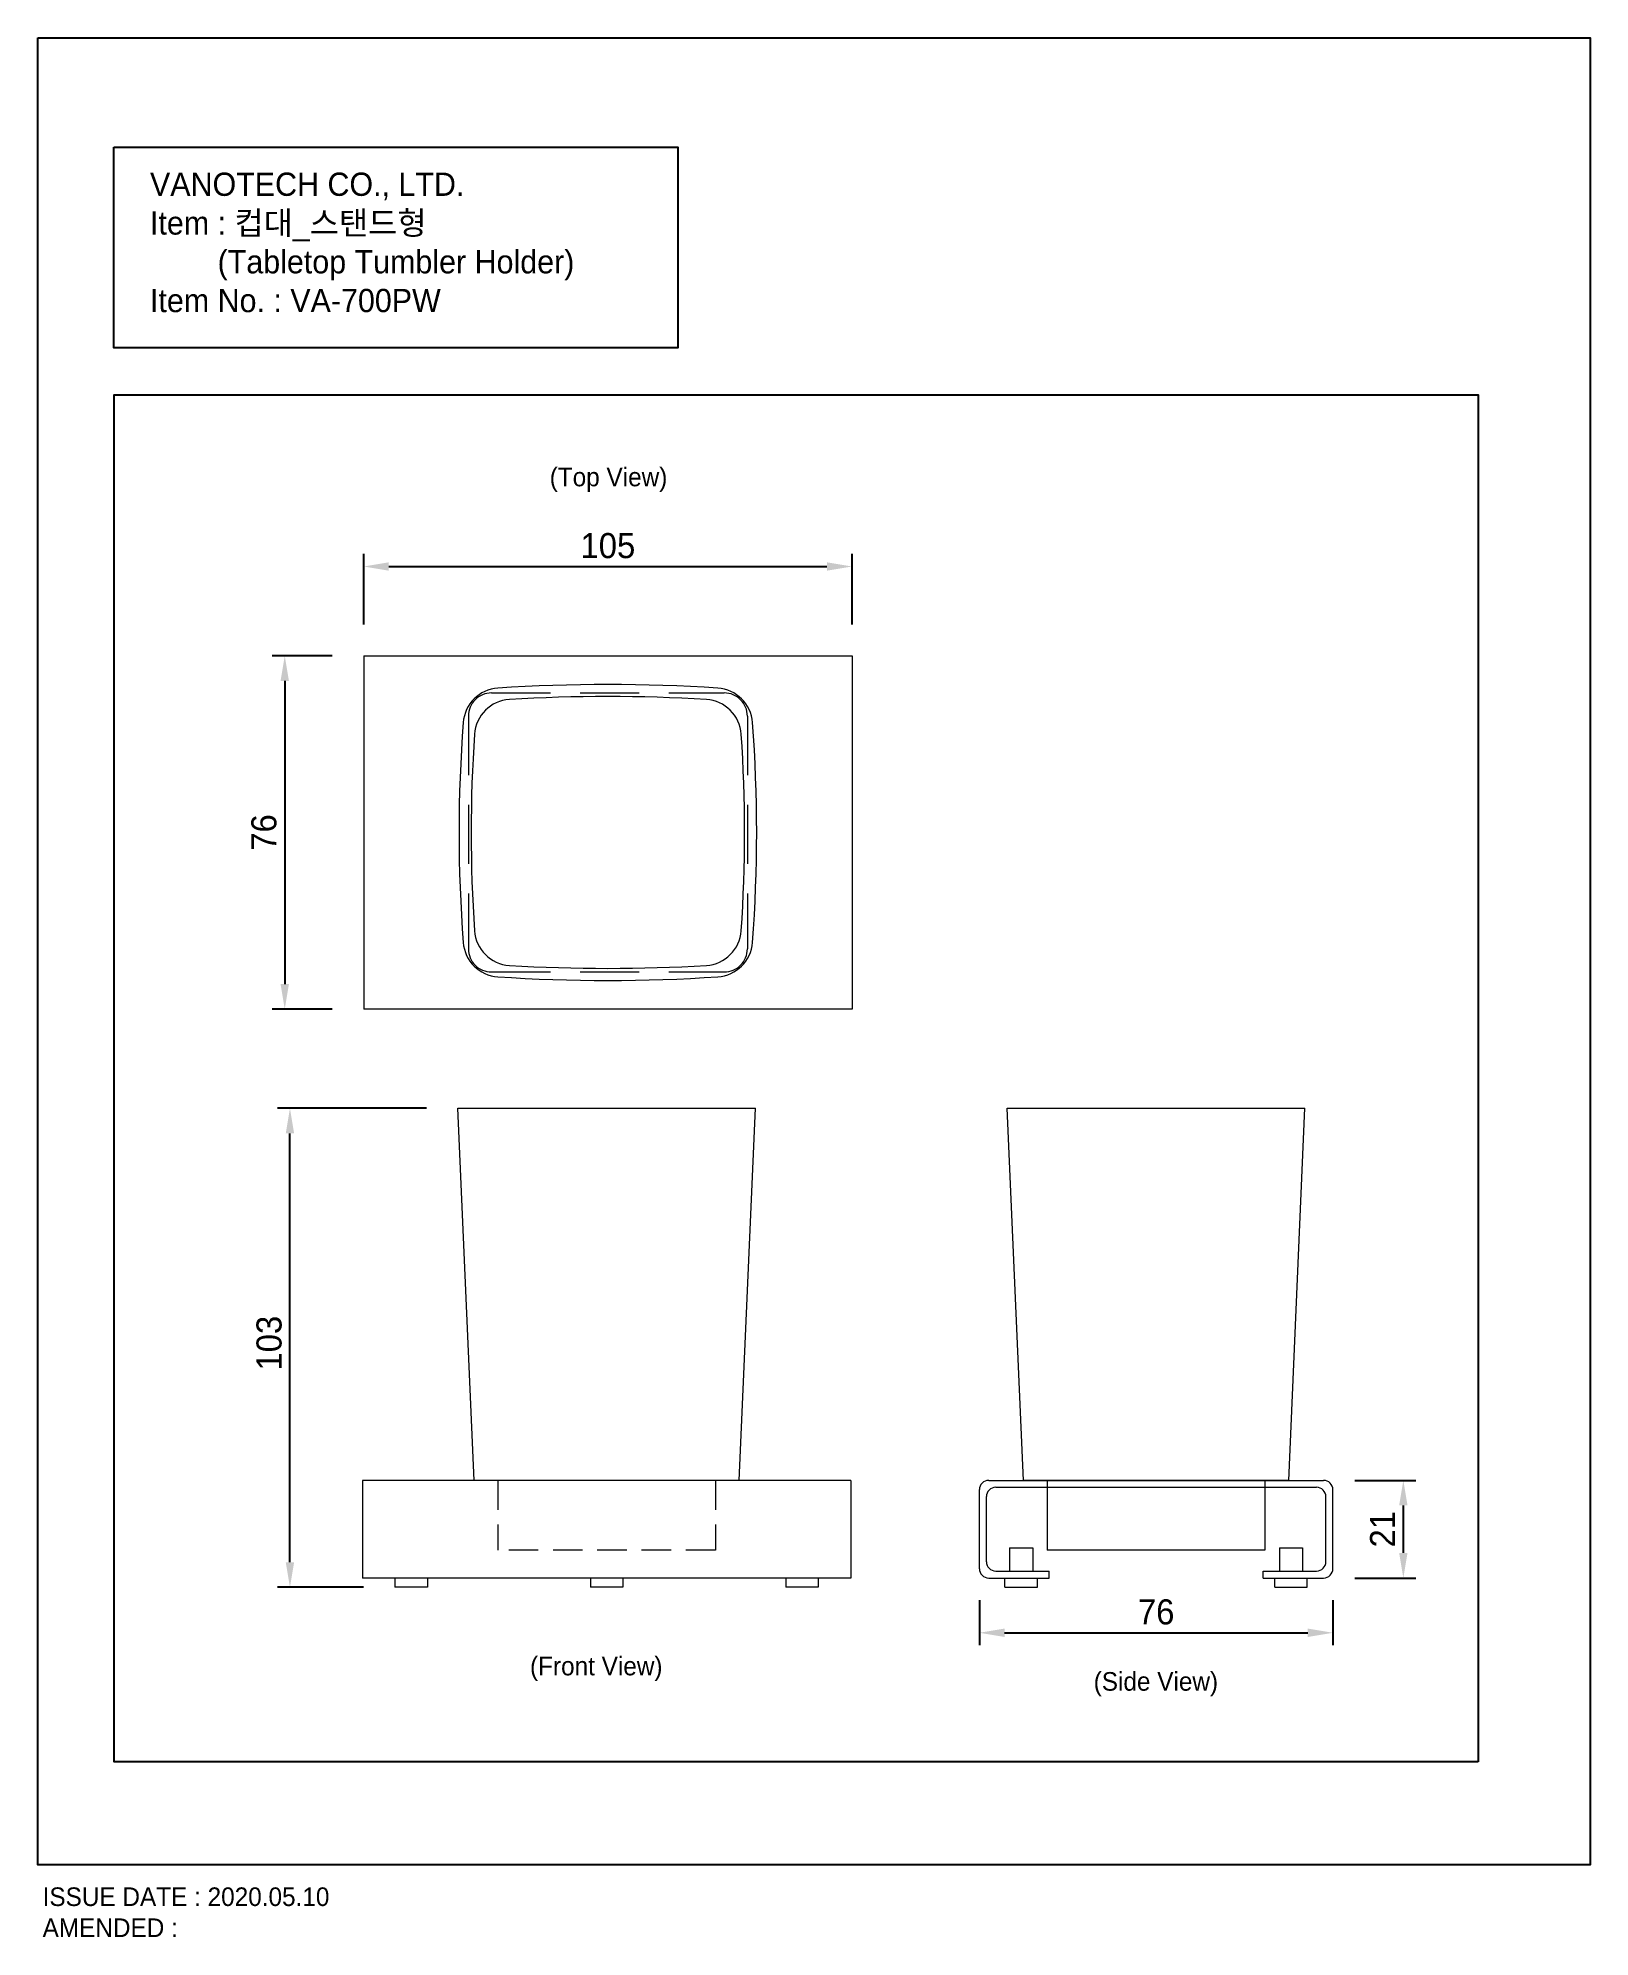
# Model space of a CAD drawing. Header units: millimetres. Extents: x 14731 to 15065, y -1336 to -928.
import ezdxf

# ---------------------------------------------------------------- set-up
doc = ezdxf.new("R2010")
doc.units = ezdxf.units.MM
doc.header["$LTSCALE"] = 2
doc.linetypes.add('HIDDEN', pattern=[9.525, 6.35, -3.175])
doc.styles.get("Standard").update_dxf_attribs({"font": ''})
doc.styles.add('스타일', font='', dxfattribs={"height": 20})
doc.styles.get('Standard').set_extended_font_data('Gulim')
doc.styles.get('스타일').set_extended_font_data('Gulim')
doc.dimstyles.new('ISO-25', dxfattribs={"dimscale": 2.7, "dimtxt": 5, "dimasz": 4, "dimexe": 1.25, "dimexo": 2.5, "dimtad": 1, "dimtxsty": 'Standard', "dimcen": 2.5, "dimclrd": 3, "dimclre": 3, "dimclrt": 2, "dimadec": 1, "dimazin": 2, "dimtfac": 1, "dimtmove": 0, "dimatfit": 3, "dimfxl": 1, "dimarcsym": 0})

# ---------------------------------------------------------------- blocks, each defined once
blk = doc.blocks.new('*D22')
at = {"color": 5, "lineweight": -2, "transparency": 16777216}
for p, q in [((14814.35, -1157.94), (14782.31, -1157.94)), ((14785.01, -1255.54), (14785.01, -1163.34)), ((14800.85, -1260.94), (14782.31, -1260.94))]:
    blk.add_line(p, q, dxfattribs=at)
at = {"color": 5, "transparency": 16777216}
for points in [[(14784.11, -1163.34), (14785.91, -1163.34), (14785.01, -1157.94)], [(14784.11, -1255.54), (14785.91, -1255.54), (14785.01, -1260.94)]]:
    blk.add_solid(points, dxfattribs=at)
at = {"layer": 'Defpoints', "color": 0, "transparency": 16777216}
for p in [(14785.01, -1157.94), (14821.1, -1157.94), (14807.6, -1260.94)]:
    blk.add_point(p, dxfattribs=at)
at = {"color": 7, "transparency": 16777216, "insert": (14780.55, -1208.44), "char_height": 5.4, "attachment_point": 5, "rotation": 90}
blk.add_mtext('103', dxfattribs=at)
blk = doc.blocks.new('*D23')
at = {"color": 5, "lineweight": -2, "transparency": 16777216}
for p, q in [((14933.25, -1263.69), (14933.25, -1273.41)), ((15009.25, -1263.69), (15009.25, -1273.41)), ((14938.65, -1270.71), (15003.85, -1270.71))]:
    blk.add_line(p, q, dxfattribs=at)
at = {"color": 5, "transparency": 16777216}
for points in [[(14938.65, -1269.81), (14938.65, -1271.61), (14933.25, -1270.71)], [(15003.85, -1269.81), (15003.85, -1271.61), (15009.25, -1270.71)]]:
    blk.add_solid(points, dxfattribs=at)
at = {"layer": 'Defpoints', "color": 0, "transparency": 16777216}
for p in [(14933.25, -1256.94), (15009.25, -1256.94), (15009.25, -1270.71)]:
    blk.add_point(p, dxfattribs=at)
at = {"color": 7, "transparency": 16777216, "insert": (14971.25, -1266.25), "char_height": 5.4, "attachment_point": 5}
blk.add_mtext('76', dxfattribs=at)
blk = doc.blocks.new('*D24')
at = {"color": 5, "lineweight": -2, "transparency": 16777216}
for p, q in [((15014, -1237.94), (15027.09, -1237.94)), ((15024.39, -1243.34), (15024.39, -1253.54)), ((15014, -1258.94), (15027.09, -1258.94))]:
    blk.add_line(p, q, dxfattribs=at)
at = {"color": 5, "transparency": 16777216}
for points in [[(15023.49, -1243.34), (15025.29, -1243.34), (15024.39, -1237.94)], [(15023.49, -1253.54), (15025.29, -1253.54), (15024.39, -1258.94)]]:
    blk.add_solid(points, dxfattribs=at)
at = {"layer": 'Defpoints', "color": 0, "transparency": 16777216}
for p in [(15007.25, -1237.94), (15007.25, -1258.94), (15024.39, -1258.94)]:
    blk.add_point(p, dxfattribs=at)
at = {"color": 7, "transparency": 16777216, "insert": (15019.93, -1248.44), "char_height": 5.4, "attachment_point": 5, "rotation": 90}
blk.add_mtext('21', dxfattribs=at)
blk = doc.blocks.new('*D25')
at = {"color": 5, "lineweight": -2, "transparency": 16777216}
for p, q in [((14800.87, -1053.88), (14800.87, -1038.74)), ((14905.87, -1053.88), (14905.87, -1038.74)), ((14806.27, -1041.44), (14900.47, -1041.44))]:
    blk.add_line(p, q, dxfattribs=at)
at = {"color": 5, "transparency": 16777216}
for points in [[(14806.27, -1040.54), (14806.27, -1042.34), (14800.87, -1041.44)], [(14900.47, -1040.54), (14900.47, -1042.34), (14905.87, -1041.44)]]:
    blk.add_solid(points, dxfattribs=at)
at = {"layer": 'Defpoints', "color": 0, "transparency": 16777216}
for p in [(14905.87, -1041.44), (14800.87, -1060.63), (14905.87, -1060.63)]:
    blk.add_point(p, dxfattribs=at)
at = {"color": 7, "transparency": 16777216, "insert": (14853.37, -1036.98), "char_height": 5.4, "attachment_point": 5}
blk.add_mtext('105', dxfattribs=at)
blk = doc.blocks.new('*D26')
at = {"color": 5, "lineweight": -2, "transparency": 16777216}
for p, q in [((14794.12, -1060.63), (14781.2, -1060.63)), ((14783.9, -1066.03), (14783.9, -1131.23)), ((14794.12, -1136.63), (14781.2, -1136.63))]:
    blk.add_line(p, q, dxfattribs=at)
at = {"color": 5, "transparency": 16777216}
for points in [[(14783, -1066.03), (14784.8, -1066.03), (14783.9, -1060.63)], [(14783, -1131.23), (14784.8, -1131.23), (14783.9, -1136.63)]]:
    blk.add_solid(points, dxfattribs=at)
at = {"layer": 'Defpoints', "color": 0, "transparency": 16777216}
for p in [(14800.87, -1060.63), (14783.9, -1136.63), (14800.87, -1136.63)]:
    blk.add_point(p, dxfattribs=at)
at = {"color": 7, "transparency": 16777216, "insert": (14779.44, -1098.63), "char_height": 5.4, "attachment_point": 5, "rotation": 90}
blk.add_mtext('76', dxfattribs=at)

msp = doc.modelspace()

# ---------------------------------------------------------------- linework, layer by layer
at = {"color": 3}
msp.add_line((14747.203, -1004.551), (14747.203, -1004.551), dxfattribs=at)
at = {"lineweight": 20}
for p, q in [((14800.868, -1060.626), (14800.868, -1136.626)), ((14800.868, -1060.626), (14905.868, -1060.626)), ((14905.868, -1060.626), (14905.868, -1136.626)), ((14905.868, -1136.626), (14800.868, -1136.626)), ((14905.599, -1237.936), (14800.599, -1237.936)), ((14800.599, -1237.936), (14800.599, -1258.936)), ((14905.599, -1237.936), (14905.599, -1258.936)), ((14933.247, -1256.936), (14933.247, -1239.936)), ((14935.247, -1237.936), (15007.247, -1237.936)), ((14936.747, -1239.436), (15005.747, -1239.436)), ((15009.247, -1256.936), (15009.247, -1239.936)), ((14934.747, -1255.436), (14934.747, -1241.436)), ((15007.747, -1255.436), (15007.747, -1241.436)), ((14939.747, -1252.436), (14944.747, -1252.436)), ((14939.747, -1252.436), (14939.747, -1257.436)), ((14944.747, -1252.436), (14944.747, -1257.436)), ((14997.747, -1252.436), (15002.747, -1252.436)), ((14997.747, -1252.436), (14997.747, -1257.436)), ((15002.747, -1252.436), (15002.747, -1257.436)), ((14936.747, -1257.436), (14948.247, -1257.436)), ((14948.247, -1258.936), (14948.247, -1257.436)), ((14994.247, -1258.936), (14994.247, -1257.436)), ((14994.247, -1257.436), (15005.747, -1257.436)), ((14905.599, -1258.936), (14800.599, -1258.936)), ((14807.599, -1258.936), (14807.599, -1260.936)), ((14814.599, -1260.936), (14807.599, -1260.936)), ((14814.599, -1258.936), (14814.599, -1260.936)), ((14849.599, -1258.936), (14849.599, -1260.936)), ((14849.599, -1258.936), (14849.599, -1260.936)), ((14856.599, -1260.936), (14849.599, -1260.936)), ((14856.599, -1258.936), (14856.599, -1260.936)), ((14856.599, -1258.936), (14856.599, -1260.936)), ((14891.599, -1258.936), (14891.599, -1260.936)), ((14898.599, -1260.936), (14891.599, -1260.936)), ((14898.599, -1258.936), (14898.599, -1260.936)), ((14935.247, -1258.936), (14948.247, -1258.936)), ((14938.747, -1260.936), (14938.747, -1258.936)), ((14938.747, -1260.936), (14945.747, -1260.936)), ((14945.747, -1260.936), (14945.747, -1258.936)), ((14994.247, -1258.936), (15007.247, -1258.936)), ((14996.747, -1260.936), (14996.747, -1258.936)), ((14996.747, -1260.936), (15003.747, -1260.936)), ((15003.747, -1260.936), (15003.747, -1258.936))]:
    msp.add_line(p, q, dxfattribs=at)
at = {"color": 3, "linetype": 'HIDDEN', "lineweight": 20}
for p, q in [((14828.368, -1068.626), (14878.368, -1068.626)), ((14823.368, -1073.626), (14823.368, -1123.626)), ((14883.368, -1073.626), (14883.368, -1123.626)), ((14828.368, -1128.626), (14878.368, -1128.626))]:
    msp.add_line(p, q, dxfattribs=at)
at = {"color": 3, "lineweight": 20}
for p, q in [((14824.599, -1237.936), (14821.099, -1157.936)), ((14821.099, -1157.936), (14885.099, -1157.936)), ((14881.599, -1237.936), (14885.099, -1157.936)), ((14939.247, -1157.936), (15003.247, -1157.936)), ((14942.747, -1237.936), (14939.247, -1157.936)), ((14999.747, -1237.936), (15003.247, -1157.936)), ((14881.599, -1237.936), (14824.599, -1237.936)), ((14999.747, -1237.936), (14942.747, -1237.936)), ((14947.847, -1242.936), (14947.847, -1252.936)), ((14994.647, -1242.936), (14994.647, -1252.936))]:
    msp.add_line(p, q, dxfattribs=at)
at = {"color": 3, "linetype": 'HIDDEN', "lineweight": 20, "ltscale": 0.5}
for p, q in [((14829.699, -1237.936), (14829.699, -1252.936)), ((14876.499, -1237.936), (14876.499, -1252.936)), ((14947.847, -1237.936), (14947.847, -1242.936)), ((14994.647, -1237.936), (14994.647, -1242.936)), ((14876.499, -1252.936), (14829.699, -1252.936))]:
    msp.add_line(p, q, dxfattribs=at)
at = {"color": 3, "lineweight": 20, "ltscale": 0.5}
msp.add_line((14994.647, -1252.936), (14947.847, -1252.936), dxfattribs=at)
at = {"color": 4}
msp.add_lwpolyline([(14730.843, -927.793), (15064.528, -927.793), (15064.528, -1320.624), (14730.843, -1320.624)], close=True, dxfattribs=at)
at = {"color": 3}
msp.add_lwpolyline([(14747.155, -951.27), (14868.422, -951.27), (14868.422, -994.404), (14747.155, -994.404)], close=True, dxfattribs=at)
at = {"color": 6}
msp.add_lwpolyline([(15040.477, -1298.439), (14747.203, -1298.439), (14747.203, -1004.551), (15040.477, -1004.551)], close=True, dxfattribs=at)
at = {"color": 3, "lineweight": 20}
for centre, radius, start, end in [((14830.246, -1075.582), 8, 93.84254, 175.63581), ((14853.368, -1419.834), 353.027, 86.15746, 93.84254), ((14853.368, -1419.834), 350.427, 86.53551, 93.46449), ((14876.49, -1075.582), 8, 4.36419, 86.15746), ((14832.675, -1078.032), 8, 93.46449, 176.06677), ((14874.061, -1078.032), 8, 3.93323, 86.53551), ((15132.201, -1098.626), 310.833, 175.63581, 184.36419), ((15132.201, -1098.626), 308.233, 176.06677, 183.93323), ((14574.535, -1098.626), 308.233, 356.06677, 3.93323), ((14574.535, -1098.626), 310.833, 355.63581, 4.36419), ((14830.246, -1121.671), 8, 184.36419, 266.15746), ((14832.675, -1119.22), 8, 183.93323, 266.53551), ((14874.061, -1119.22), 8, 273.46449, 356.06677), ((14876.49, -1121.671), 8, 273.84254, 355.63581), ((14853.368, -777.419), 353.027, 266.15746, 273.84254), ((14853.368, -777.419), 350.427, 266.53551, 273.46449)]:
    msp.add_arc(centre, radius, start, end, dxfattribs=at)
at = {"color": 3, "linetype": 'HIDDEN', "lineweight": 20}
for centre, start, end in [((14828.368, -1073.626), 90, 180), ((14878.368, -1073.626), 0, 90), ((14828.368, -1123.626), 180, 270), ((14878.368, -1123.626), 270, 0)]:
    msp.add_arc(centre, 5, start, end, dxfattribs=at)
at = {"lineweight": 20}
for centre, start, end in [((14935.247, -1239.936), 90, 180), ((14936.747, -1241.436), 90, 180), ((15005.747, -1241.436), 0, 90), ((15007.247, -1239.936), 0, 90), ((14935.247, -1256.936), 180, 270), ((14936.747, -1255.436), 180, 270), ((15005.747, -1255.436), 270, 360), ((15007.247, -1256.936), 270, 0)]:
    msp.add_arc(centre, 2, start, end, dxfattribs=at)

# ---------------------------------------------------------------- texts
at = {"color": 3, "insert": (14754.923, -956.739), "char_height": 5, "width": 363.40321, "attachment_point": 1, "style": '스타일'}
msp.add_mtext('\\pt20;{\\C6;VANOTECH CO., LTD.\\P\\ptz;\\C256;Item : 컵대_스탠드형\\P        (Tabletop Tumbler Holder)\\PItem No. : VA-700PW}', dxfattribs=at)
at = {"char_height": 4, "width": 133.15596, "attachment_point": 1, "style": '스타일'}
for s, insert in [('(Top View)', (14840.858, -1020.189)), ('(Front View)', (14836.624, -1275.866)), ('(Side View)', (14957.814, -1279.165)), ('ISSUE DATE : 2020.05.10\\PAMENDED :', (14731.838, -1325.463))]:
    msp.add_mtext(s, dxfattribs=dict(at, insert=insert))

# ---------------------------------------------------------------- dimensions: what is measured, and where the dimension line sits
dim = msp.add_linear_dim(base=(14905.868, -1041.444), p1=(14800.868, -1060.626), p2=(14905.868, -1060.626), dimstyle='ISO-25', override={"dimtxt": 2, "dimasz": 2, "dimexe": 1, "dimclrd": 5, "dimclre": 5, "dimclrt": 7})
dim.commit()
dim.dimension.update_dxf_attribs({"geometry": '*D25', "text_midpoint": (14853.368, -1036.981)})
dim = msp.add_linear_dim(base=(14783.903, -1136.626), p1=(14800.868, -1060.626), p2=(14800.868, -1136.626), angle=90, dimstyle='ISO-25', override={"dimtxt": 2, "dimasz": 2, "dimexe": 1, "dimclrd": 5, "dimclre": 5, "dimclrt": 7})
dim.commit()
dim.dimension.update_dxf_attribs({"geometry": '*D26', "text_midpoint": (14779.444, -1098.626)})
for base, p1, p2, picture, middle in [((14785.009, -1157.936), (14807.599, -1260.936), (14821.099, -1157.936), '*D22', (14785.009, -1208.436)), ((15024.389, -1258.936), (15007.247, -1237.936), (15007.247, -1258.936), '*D24', (15024.389, -1248.436))]:
    dim = msp.add_linear_dim(base=base, p1=p1, p2=p2, angle=90, dimstyle='ISO-25', override={"dimtxt": 2, "dimasz": 2, "dimexe": 1, "dimclrd": 5, "dimclre": 5, "dimclrt": 7})
    dim.commit()
    dim.dimension.update_dxf_attribs({"geometry": picture, "text_midpoint": middle, "dimtype": 160})
dim = msp.add_linear_dim(base=(15009.247, -1270.71), p1=(14933.247, -1256.936), p2=(15009.247, -1256.936), dimstyle='ISO-25', override={"dimtxt": 2, "dimasz": 2, "dimexe": 1, "dimclrd": 5, "dimclre": 5, "dimclrt": 7})
dim.commit()
dim.dimension.update_dxf_attribs({"geometry": '*D23', "text_midpoint": (14971.247, -1270.71), "dimtype": 160})

doc.saveas('drawing.dxf')
